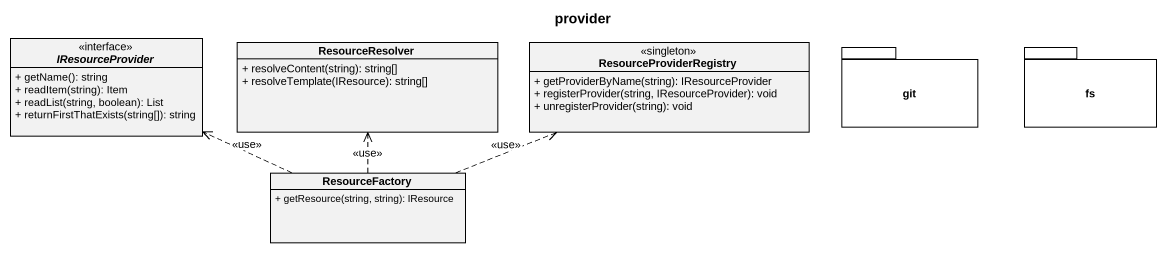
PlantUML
@startuml
title provider
hide circle
hide empty members
skinparam classAttributeIconSize 0
interface IResourceProvider {
  + getName(): string
  + readItem(string): Item
  + readList(string, boolean): List
  + returnFirstThatExists(string[]): string
}
class ResourceResolver {
  + resolveContent(string): string[]
  + resolveTemplate(IResource): string[]
}
class ResourceProviderRegistry <<singleton>> {
  + getProviderByName(string): IResourceProvider
  + registerProvider(string, IResourceProvider): void
  + unregisterProvider(string): void
}
package git {
}
package fs {
}
class ResourceFactory {
  + getResource(string, string): IResource
}
ResourceFactory .left.> IResourceProvider : <<use>>
ResourceFactory .up.> ResourceResolver : <<use>>
ResourceFactory .right.> ResourceProviderRegistry : <<use>>
@enduml
